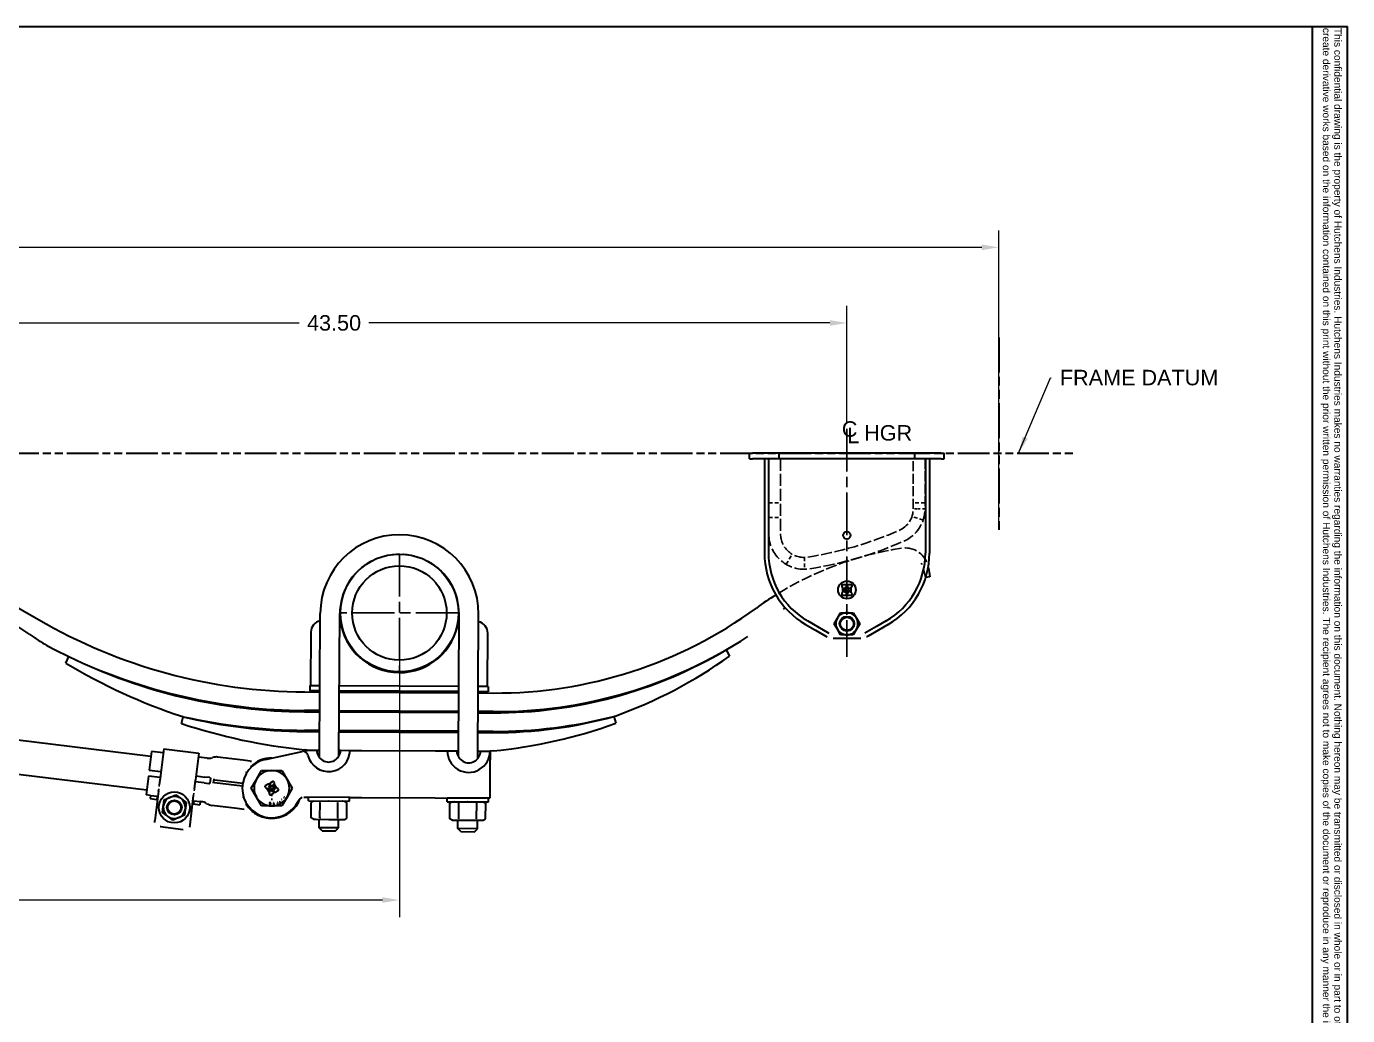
# Model space of a CAD drawing. Header units: inches. Extents: x 0 to 133, y 0 to 86.
# Drawn here: x 77.3 to 133.3, y 44 to 85.9 of the extents above; entities that cross this region are included whole.
import ezdxf
from ezdxf.enums import TextEntityAlignment as Align

# ---------------------------------------------------------------- set-up
doc = ezdxf.new("R2010")
doc.units = ezdxf.units.IN
doc.header["$LTSCALE"] = 4
doc.header["$MEASUREMENT"] = 0
for name, pattern in [('CHAIN', [0.7087, 0.4724, -0.0591, 0.1181, -0.0591]), ('DASHED', [0.2067, 0.1654, -0.0413]), ('DOUBLE_DASH_CHAIN', [1.2403, 0.6614, -0.0827, 0.1654, -0.0827, 0.1654, -0.0827])]:
    doc.linetypes.add(name, pattern=pattern)
for name, color, linetype, lineweight in [('Center Mark(Hutchens)', 7, 'Continuous', 25), ('Centerline(Hutchens)', 7, 'Continuous', 25), ('Dimensions(Hutchens)', 7, 'Continuous', 25), ('Hidden Edges(Hutchens)', 7, 'DASHED', 25), ('Phantom Lines(Hutchens)', 7, 'DOUBLE_DASH_CHAIN', 70), ('Sketch Geometry(Hutchens)', 7, 'Continuous', 35), ('Symbols(Hutchens)', 7, 'Continuous', 25), ('Visible Edges(Hutchens)', 7, 'Continuous', 35)]:
    doc.layers.add(name, color=color, linetype=linetype, lineweight=lineweight)
doc.styles.add('Hutchens .164', font='ARIAL.TTF')
doc.styles.add('Hutchens .180', font='ARIAL.TTF')
doc.dimstyles.new('HUTCHENS STD DIM X.XX', dxfattribs={"dimscale": 4, "dimtxt": 0.164, "dimasz": 0.18, "dimexe": 0.18, "dimexo": 0.0625, "dimgap": 0.09, "dimtad": 0, "dimtih": 1, "dimtoh": 1, "dimrnd": 1e-08, "dimzin": 4, "dimdsep": 46, "dimtxsty": 'Hutchens .164', "dimcen": 0.09, "dimclrd": 211, "dimclre": 211, "dimclrt": 7, "dimadec": 0, "dimazin": 1, "dimtfac": 0.762195, "dimtofl": 0, "dimtmove": 0, "dimatfit": 3, "dimfxl": 0, "dimtolj": 1, "dimtzin": 0, "dimlwd": 9, "dimlwe": 9, "dimarcsym": 0})
doc.dimstyles.new('HUTCHENS STD DIM X.XX$7', dxfattribs={"dimscale": 4, "dimtxt": 0.164, "dimasz": 0.18, "dimexe": 0.18, "dimexo": 0.0625, "dimgap": 0.09, "dimtad": 0, "dimtih": 1, "dimtoh": 1, "dimrnd": 1e-08, "dimzin": 4, "dimdsep": 46, "dimtxsty": 'Hutchens .164', "dimcen": 0.09, "dimclrd": 7, "dimclre": 211, "dimclrt": 7, "dimadec": 0, "dimazin": 1, "dimtfac": 0.762195, "dimtofl": 0, "dimtmove": 0, "dimatfit": 3, "dimfxl": 0, "dimtolj": 1, "dimtzin": 0, "dimlwd": 9, "dimlwe": 9, "dimarcsym": 0})

# ---------------------------------------------------------------- blocks, each defined once
blk = doc.blocks.new('Borders D-SIZE')
at = {"layer": 'Sketch Geometry(Hutchens)'}
for p, q in [((0.954, 21.48), (32.954, 21.48)), ((32.954, 21.48), (32.954, 0.512)), ((32.954, 21.48), (33.329, 21.48)), ((33.329, 3.887), (33.329, 21.48))]:
    blk.add_line(p, q, dxfattribs=at)
at = {"layer": 'Symbols(Hutchens)', "color": 7, "insert": (33.154, 21.464), "char_height": 0.077, "width": 17.58728, "attachment_point": 4, "rotation": 270, "line_spacing_factor": 0.944221, "style": 'Hutchens .180'}
blk.add_mtext('\\fArial|b0|i0;\\H0.0770;This confidential drawing is the property of Hutchens Industries. Hutchens Industries makes no warranties regarding the information on this document. Nothing hereon may be transmitted or disclosed in whole or in part to other parties. The recipient of this drawing agrees not use this information for manufacturing, nor will they modify, distribute, reverse engineer, or create derivative works based on the information contained on this print without the prior written permission of Hutchens Industries. The recipient agrees not to make copies of the document or reproduce in any manner the information in the document and to return it to Hutchens Industries upon request. Any use of this document is acceptance of the terms stated above. ', dxfattribs=at)
at = {"layer": 'Symbols(Hutchens)', "color": 7}
for tag, height, style, p in [('PART_NO', 0.164, 'Hutchens .164', (33.085, 2.887)), ('REV', 0.18, 'Hutchens .180', (33.085, 1.566)), ('SHTS_(TOTAL)', 0.164, 'Hutchens .164', (33.134, 0.645))]:
    blk.add_attdef(tag, text='', height=height, rotation=270, dxfattribs=dict(at, style=style)).set_placement(p, align=Align.MIDDLE_CENTER)
blk = doc.blocks.new('*D31')
at = {"layer": 'Defpoints', "color": 0, "linetype": 'Continuous'}
for p in [(43.929, 61.04), (93.104, 61.05), (93.104, 48.88)]:
    blk.add_point(p, dxfattribs=at)
at = {"layer": 'Dimensions(Hutchens)', "color": 211, "linetype": 'Continuous', "lineweight": 9}
for p, q in [((43.929, 60.79), (43.929, 48.16)), ((93.104, 60.8), (93.104, 48.16)), ((44.649, 48.88), (64.817, 48.88)), ((92.384, 48.88), (72.216, 48.88))]:
    blk.add_line(p, q, dxfattribs=at)
at = {"layer": 'Dimensions(Hutchens)', "color": 211, "linetype": 'Continuous'}
for points in [[(44.649, 49), (44.649, 48.76), (43.929, 48.88)], [(92.384, 49), (92.384, 48.76), (93.104, 48.88)]]:
    blk.add_solid(points, dxfattribs=at)
at = {"layer": 'Dimensions(Hutchens)', "color": 7, "linetype": 'Continuous', "lineweight": 9, "insert": (68.516, 48.88), "char_height": 0.656, "attachment_point": 5, "style": 'Hutchens .164'}
blk.add_mtext('\\A1;49.00 NOMINAL', dxfattribs=at)
blk = doc.blocks.new('*D38')
at = {"layer": 'Defpoints', "color": 0, "linetype": 'Continuous'}
for p in [(112.082, 73.346), (68.582, 68.786), (112.082, 68.858)]:
    blk.add_point(p, dxfattribs=at)
at = {"layer": 'Dimensions(Hutchens)', "color": 211, "linetype": 'Continuous', "lineweight": 9}
for p, q in [((68.582, 69.036), (68.582, 74.066)), ((112.082, 69.108), (112.082, 74.066)), ((69.302, 73.346), (88.853, 73.346)), ((111.362, 73.346), (91.811, 73.346))]:
    blk.add_line(p, q, dxfattribs=at)
at = {"layer": 'Dimensions(Hutchens)', "color": 211, "linetype": 'Continuous'}
for points in [[(69.302, 73.466), (69.302, 73.226), (68.582, 73.346)], [(111.362, 73.466), (111.362, 73.226), (112.082, 73.346)]]:
    blk.add_solid(points, dxfattribs=at)
at = {"layer": 'Dimensions(Hutchens)', "color": 7, "linetype": 'Continuous', "lineweight": 9, "insert": (90.332, 73.346), "char_height": 0.656, "attachment_point": 5, "style": 'Hutchens .164'}
blk.add_mtext('\\A1;43.50', dxfattribs=at)
blk = doc.blocks.new('*D39')
at = {"layer": 'Defpoints', "color": 0, "linetype": 'Continuous'}
for p in [(18.519, 76.553), (118.519, 64.393), (18.519, 58.906)]:
    blk.add_point(p, dxfattribs=at)
at = {"layer": 'Dimensions(Hutchens)', "color": 211, "linetype": 'Continuous', "lineweight": 9}
for p, q in [((18.519, 59.156), (18.519, 77.273)), ((118.519, 64.643), (118.519, 77.273)), ((19.239, 76.553), (62.809, 76.553)), ((117.799, 76.553), (74.229, 76.553))]:
    blk.add_line(p, q, dxfattribs=at)
at = {"layer": 'Dimensions(Hutchens)', "color": 211, "linetype": 'Continuous'}
for points in [[(19.239, 76.673), (19.239, 76.433), (18.519, 76.553)], [(117.799, 76.673), (117.799, 76.433), (118.519, 76.553)]]:
    blk.add_solid(points, dxfattribs=at)
at = {"layer": 'Dimensions(Hutchens)', "color": 7, "linetype": 'Continuous', "lineweight": 9, "insert": (68.519, 76.553), "char_height": 0.656, "attachment_point": 5, "style": 'Hutchens .164'}
blk.add_mtext('\\A1;100.00 REC CLEARANCE', dxfattribs=at)
blk = doc.blocks.new('CL HGR')
at = {"layer": 'Symbols(Hutchens)', "color": 7, "char_height": 0.164, "attachment_point": 5, "style": 'Hutchens .164'}
for s, insert in [('C', (0.029, -0.003)), ('L', (0.068, -0.07)), ('HGR', (0.437, -0.044))]:
    blk.add_mtext(s, dxfattribs=dict(at, insert=insert))

msp = doc.modelspace()

# ---------------------------------------------------------------- linework, layer by layer
at = {"layer": 'Center Mark(Hutchens)', "linetype": 'CHAIN', "ltscale": 0.954115}
for p, q in [((93.1039, 63.5512), (93.1039, 58.5497)), ((95.6047, 61.0504), (90.6031, 61.0504))]:
    msp.add_line(p, q, dxfattribs=at)
at = {"layer": 'Center Mark(Hutchens)', "linetype": 'CHAIN', "ltscale": 0.069341}
msp.add_line((87.6883, 53.6206), (87.6883, 53.1206), dxfattribs=at)
at = {"layer": 'Centerline(Hutchens)', "linetype": 'CHAIN', "ltscale": 0.954115}
msp.add_line((112.0819, 68.858), (112.0819, 59.1954), dxfattribs=at)
at = {"layer": 'Hidden Edges(Hutchens)', "ltscale": 0.771045}
for p, q in [((108.7694, 64.4056), (108.7694, 67.5931)), ((109.2694, 67.5931), (109.2694, 64.4056))]:
    msp.add_line(p, q, dxfattribs=at)
at = {"layer": 'Hidden Edges(Hutchens)', "ltscale": 0.642537}
for p, q in [((114.8944, 65.4681), (114.8944, 67.5931)), ((115.3944, 67.5931), (115.3944, 65.4681))]:
    msp.add_line(p, q, dxfattribs=at)
at = {"layer": 'Hidden Edges(Hutchens)', "ltscale": 0.237987}
for p, q in [((108.7694, 65.7181), (109.2694, 65.7181)), ((115.3944, 65.7181), (114.8944, 65.7181)), ((108.7694, 65.0931), (109.2694, 65.0931)), ((115.3151, 64.9866), (114.8415, 65.1471)), ((109.5034, 63.1159), (109.7587, 63.5458)), ((110.2781, 63.4056), (110.2824, 62.9056))]:
    msp.add_line(p, q, dxfattribs=at)
at = {"layer": 'Hidden Edges(Hutchens)', "ltscale": 0.070168}
msp.add_line((115.042, 65.4681), (114.8944, 65.4681), dxfattribs=at)
at = {"layer": 'Hidden Edges(Hutchens)', "ltscale": 0.167719}
msp.add_line((115.3944, 65.4681), (115.042, 65.4681), dxfattribs=at)
at = {"layer": 'Hidden Edges(Hutchens)', "ltscale": 0.758107}
msp.add_line((115.4116, 62.5549), (115.3302, 62.9268), dxfattribs=at)
at = {"layer": 'Hidden Edges(Hutchens)', "ltscale": 0.006372}
msp.add_line((115.425, 62.5569), (115.4116, 62.5549), dxfattribs=at)
at = {"layer": 'Hidden Edges(Hutchens)', "ltscale": 0.125298}
for p, q in [((82.8872, 53.4953), (82.9193, 53.7565)), ((84.376, 53.3124), (84.4081, 53.5736))]:
    msp.add_line(p, q, dxfattribs=at)
at = {"layer": 'Hidden Edges(Hutchens)', "ltscale": 0.005895}
msp.add_line((84.4081, 53.5736), (84.4093, 53.5839), dxfattribs=at)
at = {"layer": 'Hidden Edges(Hutchens)', "ltscale": 0.007043}
for p, q in [((88.6681, 52.8205), (88.6798, 52.8111)), ((88.0667, 52.3978), (88.0623, 52.4121)), ((88.336, 52.5166), (88.3284, 52.5295)), ((88.4595, 52.6179), (88.4686, 52.606))]:
    msp.add_line(p, q, dxfattribs=at)
at = {"layer": 'Hidden Edges(Hutchens)', "ltscale": 0.710992, "flags": 128}
msp.add_lwpolyline([(115.2614, 63.1136), (115.2372, 63.1565)], dxfattribs=at)
at = {"layer": 'Hidden Edges(Hutchens)', "ltscale": 0.179485, "flags": 128}
msp.add_lwpolyline([(115.2614, 63.1136), (115.2644, 63.1078)], dxfattribs=at)
at = {"layer": 'Hidden Edges(Hutchens)', "ltscale": 0.003079, "flags": 128}
msp.add_lwpolyline([(115.3302, 62.9268), (115.3301, 62.927)], dxfattribs=at)
at = {"layer": 'Hidden Edges(Hutchens)', "ltscale": 0.165288, "flags": 128}
msp.add_lwpolyline([(115.4602, 63.2308), (115.4646, 63.2214)], dxfattribs=at)
at = {"layer": 'Hidden Edges(Hutchens)', "ltscale": 0.700508}
for radius in [1, 1.5]:
    msp.add_arc((113.8944, 65.4681), radius, 293.63086, 0, dxfattribs=at)
at = {"layer": 'Hidden Edges(Hutchens)', "ltscale": 0.698453}
msp.add_arc((107.9319, 79.0958), 15.875, 279.04122, 293.63086, dxfattribs=at)
at = {"layer": 'Hidden Edges(Hutchens)', "ltscale": 0.784015}
msp.add_arc((110.2694, 64.4056), 1.5, 180, 279.04122, dxfattribs=at)
at = {"layer": 'Hidden Edges(Hutchens)', "ltscale": 0.696902}
msp.add_arc((110.2694, 64.4056), 1, 180, 279.04122, dxfattribs=at)
at = {"layer": 'Hidden Edges(Hutchens)', "ltscale": 0.720451}
msp.add_arc((107.9319, 79.0958), 16.375, 279.04122, 293.63086, dxfattribs=at)
at = {"layer": 'Hidden Edges(Hutchens)', "ltscale": 0.7545}
msp.add_arc((93.1037, 61.0149), 2.5312, 61.44667, 117.92828, dxfattribs=at)
at = {"layer": 'Hidden Edges(Hutchens)', "ltscale": 0.693347}
msp.add_arc((116.5135, 49.927), 14.03, 98.65063, 122.06143, dxfattribs=at)
at = {"layer": 'Hidden Edges(Hutchens)', "ltscale": 0.7777}
msp.add_arc((114.5537, 62.8087), 1, 24.96774, 98.65034, dxfattribs=at)
at = {"layer": 'Phantom Lines(Hutchens)', "lineweight": 35, "ltscale": 0.560011}
msp.add_line((118.5194, 72.7283), (118.5194, 64.3933), dxfattribs=at)
at = {"layer": 'Phantom Lines(Hutchens)', "lineweight": 35, "ltscale": 0.507841}
msp.add_line((16.0061, 67.8251), (121.8251, 67.8251), dxfattribs=at)
at = {"layer": 'Visible Edges(Hutchens)'}
for p, q in [((107.9569, 67.8251), (108.0819, 67.8251)), ((107.9569, 67.5931), (107.9569, 67.8251)), ((109.2069, 67.8251), (108.0819, 67.8251)), ((109.5819, 67.8251), (109.2069, 67.8251)), ((109.2069, 67.5931), (109.2069, 67.8251)), ((112.0507, 67.8251), (109.5819, 67.8251)), ((112.0819, 67.7938), (112.0507, 67.8251)), ((112.0507, 67.8251), (112.1132, 67.8251)), ((112.1132, 67.8251), (112.0819, 67.7938)), ((114.5819, 67.8251), (112.1132, 67.8251)), ((114.9569, 67.8251), (114.5819, 67.8251)), ((116.0819, 67.8251), (114.9569, 67.8251)), ((114.9569, 67.5931), (114.9569, 67.8251)), ((116.0819, 67.8251), (116.2069, 67.8251)), ((116.2069, 67.5931), (116.2069, 67.8251)), ((107.9569, 67.5931), (108.0819, 67.5931)), ((109.2069, 67.5931), (108.0819, 67.5931)), ((108.5819, 67.5931), (108.5819, 63.5931)), ((108.7549, 67.5931), (108.7549, 63.5931)), ((109.5819, 67.5931), (109.2069, 67.5931)), ((112.0507, 67.5931), (109.5819, 67.5931)), ((112.0507, 67.5931), (112.0819, 67.6243)), ((112.0507, 67.5931), (112.1132, 67.5931)), ((112.0819, 67.6243), (112.1132, 67.5931)), ((114.5819, 67.5931), (112.1132, 67.5931)), ((114.9569, 67.5931), (114.5819, 67.5931)), ((116.0819, 67.5931), (114.9569, 67.5931)), ((115.4089, 67.5931), (115.4089, 63.5931)), ((115.5819, 67.5931), (115.5819, 63.5931)), ((116.0819, 67.5931), (116.2069, 67.5931)), ((115.5417, 62.963), (115.5995, 62.5834)), ((111.8632, 62.2181), (111.8632, 62.1868)), ((112.0351, 62.2493), (111.8944, 62.2493)), ((112.0663, 62.1868), (112.0663, 62.2181)), ((112.0976, 62.2181), (112.0976, 62.1868)), ((112.2694, 62.2493), (112.1288, 62.2493)), ((112.3007, 62.1868), (112.3007, 62.2181)), ((115.5995, 62.5834), (115.425, 62.5569)), ((111.8632, 61.8743), (111.8632, 61.8431)), ((111.8944, 62.1556), (111.8992, 62.1556)), ((111.8992, 61.9056), (111.8944, 61.9056)), ((111.8944, 61.8118), (112.0351, 61.8118)), ((111.8992, 62.1556), (111.8992, 61.9056)), ((112.0242, 62.1556), (112.0351, 62.1556)), ((112.0242, 62.1491), (112.0242, 62.1556)), ((112.0242, 61.9056), (112.0242, 61.912)), ((112.0351, 61.9056), (112.0242, 61.9056)), ((112.0663, 61.8431), (112.0663, 61.8743)), ((112.0976, 61.8743), (112.0976, 61.8431)), ((112.1288, 62.1556), (112.1397, 62.1556)), ((112.1397, 61.9056), (112.1288, 61.9056)), ((112.1288, 61.8118), (112.2694, 61.8118)), ((112.1397, 62.1556), (112.1397, 62.1491)), ((112.1397, 61.912), (112.1397, 61.9056)), ((112.2647, 62.1556), (112.2694, 62.1556)), ((112.2647, 61.9056), (112.2647, 62.1556)), ((112.2694, 61.9056), (112.2647, 61.9056)), ((112.3007, 61.8431), (112.3007, 61.8743)), ((76.4722, 61.538), (77.7921, 60.7725)), ((77.4244, 60.1385), (76.2381, 60.9327)), ((89.7141, 54.9186), (89.7475, 61.0332)), ((90.5395, 54.988), (90.5725, 61.0287)), ((90.5986, 60.7254), (90.5708, 60.7255)), ((95.6019, 54.9604), (95.6349, 61.0011)), ((95.6332, 60.6979), (95.6054, 60.698)), ((96.4265, 54.882), (96.4599, 60.9966)), ((110.3319, 60.562), (110.7431, 60.3246)), ((110.4184, 60.7118), (110.8296, 60.4744)), ((111.5404, 60.5931), (111.6758, 60.8276)), ((111.6758, 60.3586), (111.5404, 60.5931)), ((111.6758, 60.8276), (111.8112, 61.0621)), ((111.8112, 61.0621), (112.0819, 61.0621)), ((112.0819, 61.0621), (112.3527, 61.0621)), ((112.3527, 61.0621), (112.4881, 60.8276)), ((112.4881, 60.8276), (112.6235, 60.5931)), ((112.6235, 60.5931), (112.4881, 60.3586)), ((113.7454, 60.7118), (113.3343, 60.4744)), ((113.8319, 60.562), (113.4208, 60.3246)), ((89.3494, 60.2322), (89.3371, 57.9822)), ((96.837, 57.9413), (96.8492, 60.1913)), ((110.7431, 60.3246), (111.1819, 60.0712)), ((110.8296, 60.4744), (111.3174, 60.1928)), ((111.1819, 60.0712), (111.2413, 60.037)), ((111.2413, 60.037), (111.2446, 60.0351)), ((112.6693, 59.9681), (111.4946, 59.9681)), ((111.8112, 60.1241), (111.6758, 60.3586)), ((112.0819, 60.1241), (111.8112, 60.1241)), ((112.3527, 60.1241), (112.0819, 60.1241)), ((112.4881, 60.3586), (112.3527, 60.1241)), ((113.3343, 60.4744), (112.8464, 60.1928)), ((112.9226, 60.037), (112.9193, 60.0351)), ((112.9819, 60.0712), (112.9226, 60.037)), ((113.4208, 60.3246), (112.9819, 60.0712)), ((106.9544, 59.4836), (107.1065, 59.2254)), ((78.956, 58.9304), (79.085, 59.2012)), ((89.3058, 57.9824), (89.3046, 57.7504)), ((89.3046, 57.7504), (89.7296, 57.7481)), ((89.3058, 57.9824), (89.7308, 57.98)), ((89.3355, 57.7002), (89.3358, 57.7502)), ((89.7296, 57.7481), (89.3358, 57.7502)), ((89.3371, 57.9822), (89.7308, 57.98)), ((90.5545, 57.7436), (95.617, 57.7159)), ((95.617, 57.7159), (90.5545, 57.7436)), ((90.5558, 57.9755), (95.6182, 57.9479)), ((90.5558, 57.9755), (95.6182, 57.9479)), ((96.442, 57.7114), (96.867, 57.7091)), ((96.8357, 57.7093), (96.442, 57.7114)), ((96.4432, 57.9434), (96.8682, 57.9411)), ((96.4432, 57.9434), (96.837, 57.9413)), ((96.8682, 57.9411), (96.867, 57.7091)), ((89.0855, 57.7016), (89.7293, 57.6981)), ((89.7293, 57.6981), (89.3355, 57.7002)), ((90.5543, 57.6936), (95.6167, 57.6659)), ((95.6167, 57.6659), (90.5543, 57.6936)), ((96.4417, 57.6614), (97.0854, 57.6579)), ((96.8354, 57.6593), (96.4417, 57.6614)), ((96.8354, 57.6593), (96.8357, 57.7093)), ((83.8676, 56.3602), (83.9326, 56.6531)), ((89.081, 56.8636), (89.7247, 56.8601)), ((89.725, 56.9101), (89.0812, 56.9136)), ((89.331, 56.8622), (89.3312, 56.9122)), ((89.7247, 56.8601), (89.331, 56.8622)), ((89.725, 56.9101), (89.3312, 56.9122)), ((90.5497, 56.8556), (95.6121, 56.828)), ((95.6121, 56.828), (90.5497, 56.8556)), ((95.6124, 56.878), (90.55, 56.9056)), ((95.6124, 56.878), (90.55, 56.9056)), ((96.4371, 56.8235), (97.0809, 56.82)), ((96.8309, 56.8213), (96.4371, 56.8235)), ((97.0812, 56.8699), (96.4374, 56.8735)), ((96.8311, 56.8713), (96.4374, 56.8735)), ((96.8309, 56.8213), (96.8311, 56.8713)), ((102.1953, 56.6682), (102.2757, 56.3797)), ((73.8806, 56.0425), (82.5653, 54.9754)), ((89.7204, 56.0721), (89.0767, 56.0756)), ((89.3264, 56.0242), (89.3267, 56.0742)), ((89.7204, 56.0721), (89.3267, 56.0742)), ((95.6078, 56.04), (90.5454, 56.0676)), ((95.6078, 56.04), (90.5454, 56.0676)), ((97.0766, 56.032), (96.4328, 56.0355)), ((96.8266, 56.0333), (96.4328, 56.0355)), ((96.8263, 55.9833), (96.8266, 56.0333)), ((89.0764, 56.0256), (89.7201, 56.0221)), ((89.7201, 56.0221), (89.3264, 56.0242)), ((90.5451, 56.0176), (95.6076, 55.99)), ((95.6076, 55.99), (90.5451, 56.0176)), ((96.4325, 55.9855), (97.0763, 55.982)), ((96.8263, 55.9833), (96.4325, 55.9855)), ((82.5909, 55.1844), (82.4927, 54.3849)), ((83.0872, 55.1234), (82.5909, 55.1844)), ((83.1083, 55.2951), (82.9688, 54.1596)), ((83.1083, 55.2951), (84.5971, 55.1122)), ((84.5971, 55.1122), (84.4576, 53.9766)), ((84.9442, 54.8952), (84.576, 54.9405)), ((85.1597, 54.916), (85.1794, 54.9224)), ((86.4802, 54.8098), (85.3949, 54.9431)), ((87.4255, 54.8427), (88.9835, 55.1777)), ((89.0462, 55.1912), (88.9835, 55.1777)), ((89.0462, 55.1912), (89.2596, 55.237)), ((89.1971, 55.2374), (89.0711, 55.2495)), ((89.1971, 55.2374), (89.2596, 55.237)), ((89.2596, 55.237), (89.6034, 55.2352)), ((89.6034, 55.2352), (89.7159, 55.2346)), ((90.5408, 55.2301), (90.6033, 55.2297)), ((90.6033, 55.2297), (91.0096, 55.2275)), ((91.0096, 55.2275), (91.5096, 55.2248)), ((91.5096, 55.2248), (94.6345, 55.2077)), ((91.5096, 55.2248), (94.6345, 55.2077)), ((94.6345, 55.2077), (95.1345, 55.205)), ((95.1345, 55.205), (95.5408, 55.2028)), ((95.5408, 55.2028), (95.6033, 55.2024)), ((96.4283, 55.1979), (96.5407, 55.1973)), ((96.5407, 55.1973), (96.947, 55.1951)), ((96.947, 55.1951), (96.9429, 54.4451)), ((97.072, 55.2055), (96.947, 55.1951)), ((96.947, 55.1951), (96.947, 55.1951)), ((73.705, 54.6132), (82.3896, 53.5462)), ((82.4927, 54.3849), (82.989, 54.3239)), ((86.7757, 54.7735), (86.4802, 54.8098)), ((86.8228, 54.5225), (86.7868, 54.5293)), ((87.0387, 53.9956), (87.2553, 54.3706)), ((87.2553, 54.3706), (87.6883, 54.3706)), ((87.6883, 54.3706), (88.1213, 54.3706)), ((88.1213, 54.3706), (88.3378, 53.9956)), ((96.9429, 54.4451), (96.9361, 53.1951)), ((82.4622, 54.1367), (82.364, 53.3373)), ((82.9585, 54.0758), (82.4622, 54.1367)), ((82.9678, 54.1521), (82.9205, 53.7668)), ((82.9688, 54.1596), (82.9678, 54.1521)), ((84.4093, 53.5839), (84.4567, 53.9691)), ((84.8155, 53.8476), (84.4473, 53.8929)), ((84.4576, 53.9766), (84.4567, 53.9691)), ((84.4778, 54.141), (84.846, 54.0957)), ((84.8155, 53.8476), (85.0253, 53.8218)), ((85.0558, 54.07), (84.846, 54.0957)), ((85.0439, 53.8195), (85.0253, 53.8218)), ((85.0439, 53.8195), (85.0525, 53.8185)), ((85.0558, 54.07), (85.0744, 54.0677)), ((85.083, 54.0666), (85.0744, 54.0677)), ((85.075, 53.8164), (85.1054, 54.0632)), ((85.2257, 54.0172), (85.2029, 53.8319)), ((86.4415, 53.7108), (85.2613, 53.8558)), ((85.2766, 53.9799), (86.4568, 53.8349)), ((86.6076, 54.3066), (86.6178, 54.2661)), ((86.8222, 53.6206), (87.0387, 53.9956)), ((87.608, 53.7908), (87.6233, 53.7644)), ((87.7413, 53.9038), (87.6195, 53.8335)), ((87.7837, 53.8209), (87.7878, 53.8232)), ((87.9094, 53.6031), (87.7837, 53.8209)), ((87.7992, 53.8659), (87.784, 53.8923)), ((88.3378, 53.9956), (88.5543, 53.6206)), ((82.5501, 53.3144), (82.364, 53.3373)), ((82.5501, 53.3144), (82.5336, 53.1804)), ((82.5501, 53.3144), (82.8292, 53.2801)), ((82.8872, 53.4953), (82.734, 52.2491)), ((82.8292, 53.2801), (82.8128, 53.1461)), ((82.8602, 53.2763), (82.8292, 53.2801)), ((83.1256, 53.1316), (83.3549, 53.2289)), ((83.3549, 53.2289), (83.3948, 53.2459)), ((83.3948, 53.2459), (83.6241, 53.3432)), ((83.6241, 53.3432), (83.823, 53.1932)), ((84.2229, 52.0662), (84.376, 53.3124)), ((86.4737, 53.2166), (86.4934, 53.2534)), ((87.0387, 53.2456), (86.8222, 53.6206)), ((87.2553, 52.8706), (87.0387, 53.2456)), ((87.4051, 53.6736), (87.4203, 53.6472)), ((87.5383, 53.7866), (87.4165, 53.7163)), ((87.463, 53.6357), (87.4671, 53.6381)), ((87.4671, 53.6381), (87.5929, 53.4203)), ((87.5754, 53.7006), (87.5848, 53.7061)), ((87.5874, 53.6798), (87.5754, 53.7006)), ((87.5773, 53.3752), (87.5926, 53.3488)), ((87.5962, 53.7487), (87.581, 53.7752)), ((87.5929, 53.4203), (87.5888, 53.4179)), ((87.6353, 53.3374), (87.757, 53.4077)), ((87.666, 53.7529), (87.6754, 53.7584)), ((87.6754, 53.7584), (87.6874, 53.7376)), ((87.7011, 53.4828), (87.6891, 53.5036)), ((87.7105, 53.4882), (87.7011, 53.4828)), ((87.7685, 53.4504), (87.7532, 53.4768)), ((87.7803, 53.4924), (87.7955, 53.466)), ((87.7892, 53.5613), (87.8012, 53.5406)), ((87.8012, 53.5406), (87.7917, 53.5351)), ((87.8382, 53.4546), (87.96, 53.5249)), ((87.9135, 53.6054), (87.9094, 53.6031)), ((87.9715, 53.5676), (87.9562, 53.594)), ((88.3378, 53.2456), (88.1213, 52.8706)), ((88.1828, 53.233), (88.1959, 53.222)), ((88.5543, 53.6206), (88.3378, 53.2456)), ((89.0498, 53.2382), (89.215, 53.2373)), ((90.9987, 53.2275), (89.215, 53.2373)), ((89.2416, 53.0806), (89.2424, 53.2371)), ((82.5336, 53.1804), (82.8128, 53.1461)), ((82.8128, 53.1461), (82.8438, 53.1423)), ((83.0595, 52.5941), (83.0899, 52.8414)), ((83.0899, 52.8414), (83.0952, 52.8844)), ((83.0952, 52.8844), (83.1256, 53.1316)), ((83.823, 53.1932), (83.8576, 53.1672)), ((83.8576, 53.1672), (84.0566, 53.0172)), ((84.0209, 52.727), (83.9905, 52.4797)), ((84.0262, 52.77), (84.0209, 52.727)), ((84.0566, 53.0172), (84.0262, 52.77)), ((84.3326, 52.9594), (84.3636, 52.9556)), ((84.3801, 53.0896), (84.3491, 53.0934)), ((84.3801, 53.0896), (84.3636, 52.9556)), ((84.3636, 52.9556), (84.6428, 52.9213)), ((84.3801, 53.0896), (84.6592, 53.0553)), ((84.6592, 53.0553), (84.6428, 52.9213)), ((84.7173, 53.0481), (84.6592, 53.0553)), ((84.9214, 52.9758), (84.9389, 52.9648)), ((86.2283, 52.7592), (85.143, 52.8925)), ((86.5237, 52.7229), (86.2283, 52.7592)), ((86.6302, 52.955), (86.5937, 52.9571)), ((87.6883, 52.8706), (87.2553, 52.8706)), ((87.6544, 52.9999), (87.5783, 52.9999)), ((87.5783, 52.9999), (87.5783, 52.9858)), ((87.5783, 52.9858), (87.6402, 52.9858)), ((87.6402, 52.9858), (87.5854, 52.8799)), ((87.5854, 52.8799), (87.6025, 52.8799)), ((87.6025, 52.8799), (87.6544, 52.9819)), ((87.6544, 52.9819), (87.6544, 52.9999)), ((88.1213, 52.8706), (87.6883, 52.8706)), ((87.746, 52.9781), (87.7479, 52.9672)), ((87.7479, 52.9672), (87.7693, 52.971)), ((87.7833, 52.8918), (87.7618, 52.888)), ((87.7618, 52.888), (87.764, 52.876)), ((87.764, 52.876), (87.8216, 52.8861)), ((87.7797, 53.001), (87.7675, 52.9988)), ((87.7693, 52.971), (87.7833, 52.8918)), ((87.7985, 52.8945), (87.7797, 53.001)), ((87.8195, 52.8982), (87.7985, 52.8945)), ((87.8216, 52.8861), (87.8195, 52.8982)), ((87.9386, 52.9334), (87.9379, 52.9331)), ((87.9379, 52.9331), (87.9444, 52.9191)), ((88.0522, 53.0498), (88.0129, 53.0271)), ((88.0129, 53.0271), (88.0202, 53.0145)), ((88.0202, 53.0145), (88.0595, 53.0372)), ((88.0595, 53.0372), (88.0522, 53.0498)), ((88.1959, 53.222), (88.1965, 53.2227)), ((88.2565, 53.1679), (88.2696, 53.1569)), ((88.3065, 53.2225), (88.2686, 53.1774)), ((88.2696, 53.1569), (88.3171, 53.2136)), ((88.3171, 53.2136), (88.3065, 53.2225)), ((89.2416, 53.0806), (90.9916, 53.0711)), ((89.3552, 52.3626), (89.3588, 53.0214)), ((89.4606, 53.0794), (89.3588, 53.0214)), ((89.7339, 52.3605), (89.7375, 53.0193)), ((90.4914, 52.3564), (90.495, 53.0152)), ((90.7726, 53.0723), (90.8737, 53.0131)), ((90.8701, 52.3543), (90.8737, 53.0131)), ((90.9916, 53.0711), (90.9924, 53.2276)), ((90.9987, 53.2275), (91.4987, 53.2248)), ((91.4987, 53.2248), (94.6236, 53.2078)), ((94.6236, 53.2078), (95.1236, 53.205)), ((96.9361, 53.1951), (95.1236, 53.205)), ((95.129, 53.0485), (95.1299, 53.205)), ((95.129, 53.0485), (96.879, 53.0389)), ((95.2426, 52.3305), (95.2462, 52.9893)), ((95.348, 53.0473), (95.2462, 52.9893)), ((95.6213, 52.3284), (95.6249, 52.9872)), ((96.3788, 52.3243), (96.3824, 52.9831)), ((96.66, 53.0401), (96.7611, 52.981)), ((96.7576, 52.3222), (96.7611, 52.981)), ((96.879, 53.0389), (96.8798, 53.1954)), ((82.7235, 52.1636), (82.734, 52.2491)), ((83.2585, 52.4442), (83.0595, 52.5941)), ((83.2931, 52.4181), (83.2585, 52.4442)), ((83.492, 52.2682), (83.2931, 52.4181)), ((83.7213, 52.3655), (83.492, 52.2682)), ((83.7612, 52.3824), (83.7213, 52.3655)), ((83.9905, 52.4797), (83.7612, 52.3824)), ((89.4564, 52.3034), (89.3552, 52.3626)), ((89.4564, 52.3034), (89.5442, 52.3029)), ((89.5442, 52.3029), (90.1123, 52.2998)), ((89.6979, 51.9396), (89.6999, 52.3021)), ((90.1123, 52.2998), (90.6805, 52.2967)), ((90.5229, 51.9351), (90.5248, 52.2976)), ((90.6805, 52.2967), (90.7683, 52.2963)), ((90.7683, 52.2963), (90.8701, 52.3543)), ((95.3438, 52.2713), (95.2426, 52.3305)), ((95.3438, 52.2713), (95.4317, 52.2708)), ((95.4317, 52.2708), (95.9998, 52.2677)), ((95.5853, 51.9075), (95.5873, 52.27)), ((95.9998, 52.2677), (96.5679, 52.2646)), ((96.4103, 51.903), (96.4123, 52.2655)), ((96.5679, 52.2646), (96.6558, 52.2642)), ((96.6558, 52.2642), (96.7576, 52.3222)), ((82.9717, 51.9961), (83.931, 51.8783)), ((84.2123, 51.9806), (84.2229, 52.0662)), ((90.5229, 51.9351), (89.6979, 51.9396)), ((89.8222, 51.8139), (89.6979, 51.9396)), ((89.8222, 51.8139), (90.3972, 51.8108)), ((90.3972, 51.8108), (90.5229, 51.9351)), ((96.4103, 51.903), (95.5853, 51.9075)), ((95.7096, 51.7818), (95.5853, 51.9075)), ((95.7096, 51.7818), (96.2846, 51.7787)), ((96.2846, 51.7787), (96.4103, 51.903))]:
    msp.add_line(p, q, dxfattribs=at)
at = {"layer": 'Visible Edges(Hutchens)', "flags": 128}
for points in [[(115.5331, 63.0105), (115.5335, 63.0085)], [(109.4612, 61.2732), (109.3784, 61.2128)], [(111.2446, 60.0351), (111.2481, 60.0331)], [(111.3174, 60.1928), (111.3195, 60.1892)], [(111.3409, 60.1152), (111.3425, 60.108)], [(112.823, 60.1152), (112.8214, 60.108)], [(112.8464, 60.1928), (112.8444, 60.1892)], [(112.9193, 60.0351), (112.9158, 60.0331)], [(86.7754, 54.4745), (86.7759, 54.4767)], [(86.7757, 54.7735), (86.8244, 54.7687)], [(87.2516, 54.8238), (87.2454, 54.8216)], [(85.0525, 53.8185), (85.061, 53.8175)], [(85.2766, 53.9799), (85.2695, 53.9859)], [(86.6076, 54.3066), (86.6145, 54.3174)], [(82.8872, 53.4953), (82.8955, 53.5631)], [(84.4093, 53.5839), (84.4083, 53.5756)], [(88.1971, 53.2612), (88.1964, 53.2603)], [(88.1989, 53.2358), (88.1991, 53.2364)], [(88.207, 53.2513), (88.2074, 53.2518)], [(88.2201, 53.2594), (88.2206, 53.2595)], [(88.2355, 53.2543), (88.2371, 53.2527)], [(88.2453, 53.2674), (88.2436, 53.2686)], [(88.2597, 53.2472), (88.2595, 53.2479)], [(86.5937, 52.9571), (86.5885, 52.9657)], [(86.5937, 52.9571), (86.5938, 52.9594)], [(87.7675, 52.9988), (87.7675, 52.9976)], [(87.898, 53.0208), (87.8977, 53.0198)], [(87.9005, 52.9887), (87.9011, 52.9875)], [(87.915, 52.9962), (87.9144, 52.9978)], [(87.9175, 53.0424), (87.9167, 53.042)], [(87.923, 53.0304), (87.9235, 53.0306)], [(87.9253, 52.9665), (87.9261, 52.9663)], [(87.9313, 52.9807), (87.9305, 52.9809)], [(87.9395, 53.0306), (87.9411, 53.0298)], [(87.9444, 52.9191), (87.9449, 52.9191)], [(87.9462, 53.0438), (87.9454, 53.0442)], [(87.9469, 52.9834), (87.9463, 52.9832)], [(87.9492, 52.9698), (87.95, 52.9702)], [(87.9535, 52.9368), (87.9531, 52.9366)], [(87.9575, 52.9233), (87.9591, 52.9241)], [(87.9606, 53.0055), (87.9607, 53.0052)], [(87.9635, 52.9985), (87.9632, 52.9979)], [(87.9683, 52.9879), (87.9692, 52.9856)], [(87.9768, 53.0091), (87.9759, 53.011)], [(87.9861, 52.9578), (87.9865, 52.9608)], [(88.0957, 53.1491), (88.0937, 53.1471)], [(88.0987, 53.1177), (88.0985, 53.1185)], [(88.1043, 53.1389), (88.105, 53.1395)], [(88.1065, 53.0765), (88.1088, 53.0739)], [(88.119, 53.087), (88.1181, 53.0881)], [(88.1258, 53.1407), (88.1265, 53.1402)], [(88.1454, 53.0619), (88.1437, 53.063)], [(88.1527, 53.1154), (88.1536, 53.1143)], [(88.1652, 53.1259), (88.1629, 53.1285)], [(88.1675, 53.0636), (88.1667, 53.063)], [(88.1729, 53.0846), (88.1732, 53.0838)], [(88.1761, 53.0534), (88.1781, 53.0554)], [(88.1965, 53.2227), (88.1965, 53.223)], [(88.253, 53.2086), (88.2532, 53.207)], [(88.2651, 53.2217), (88.265, 53.2226)], [(88.2686, 53.1774), (88.2685, 53.1787)], [(88.9729, 53.2264), (88.976, 53.2274)], [(89.5485, 53.0789), (89.5409, 53.0789)], [(89.7375, 53.0193), (89.7288, 53.0243)], [(90.1166, 53.0758), (90.1014, 53.0758)], [(90.495, 53.0152), (90.4776, 53.0202)], [(90.6847, 53.0727), (90.6771, 53.0727)], [(90.8737, 53.0131), (90.865, 53.0181)], [(95.4359, 53.0468), (95.4283, 53.0468)], [(95.6249, 52.9872), (95.6163, 52.9922)], [(96.004, 53.0437), (95.9888, 53.0437)], [(96.3824, 52.9831), (96.365, 52.9881)], [(96.5721, 53.0406), (96.5645, 53.0406)], [(96.7611, 52.981), (96.7525, 52.986)], [(86.8959, 52.6047), (86.8522, 52.6268)], [(86.8959, 52.6047), (86.8961, 52.6046)], [(89.3552, 52.3626), (89.3639, 52.3576)], [(89.5442, 52.3029), (89.5518, 52.303)], [(89.7339, 52.3605), (89.7513, 52.3555)], [(90.1123, 52.2998), (90.1275, 52.2999)], [(90.4914, 52.3564), (90.5001, 52.3514)], [(90.6805, 52.2967), (90.688, 52.2968)], [(95.2426, 52.3305), (95.2513, 52.3255)], [(95.4317, 52.2708), (95.4392, 52.2709)], [(95.6213, 52.3284), (95.6387, 52.3233)], [(95.9998, 52.2677), (96.0149, 52.2678)], [(96.3788, 52.3243), (96.3875, 52.3193)], [(96.5679, 52.2646), (96.5755, 52.2647)], [(82.9717, 51.9961), (82.9544, 51.9985)], [(84.2123, 51.9806), (84.2105, 51.9704)]]:
    msp.add_lwpolyline(points, dxfattribs=at)
at = {"layer": 'Visible Edges(Hutchens)'}
for centre, radius in [((112.0819, 64.3431), 0.1563), ((93.1039, 61.0504), 2.5), ((93.1039, 61.0504), 2), ((112.0819, 62.0306), 0.375), ((112.0819, 62.0306), 0.0781), ((112.0819, 60.5931), 0.3126), ((112.0819, 60.5931), 0.3125), ((112.0819, 60.5931), 0.28), ((83.5581, 52.8057), 0.6563), ((87.6883, 53.6206), 0.0781), ((83.5581, 52.8057), 0.3126), ((83.5581, 52.8057), 0.3125), ((83.5581, 52.8057), 0.28)]:
    msp.add_circle(centre, radius, dxfattribs=at)
for centre, radius, start, end in [((93.1037, 61.0149), 3.3562, 359.68747, 179.68747), ((112.0819, 63.5931), 3.5, 180, 240), ((112.0819, 63.5931), 3.327, 180, 240), ((112.0819, 63.5931), 3.327, 300, 0), ((112.0819, 63.5931), 3.5, 300, 0), ((93.1037, 61.0149), 2.5312, 117.92828, 179.68747), ((93.1037, 61.0149), 2.5312, 359.68747, 61.44667), ((111.8944, 62.2181), 0.0312, 90, 180), ((112.0351, 62.2181), 0.0312, 0, 90), ((112.1288, 62.2181), 0.0312, 90, 180), ((112.2694, 62.2181), 0.0313, 0, 90), ((116.5135, 49.927), 14.03, 122.06143, 126.10713), ((111.8944, 62.1868), 0.0313, 180, 270), ((111.8944, 61.8743), 0.0312, 90, 180), ((111.8944, 61.8431), 0.0313, 180, 270), ((112.0819, 62.0306), 0.117, 126.89406, 233.10594), ((111.9929, 62.1491), 0.0312, 306.89406, 0), ((111.9929, 61.912), 0.0312, 0, 53.10594), ((112.0351, 62.1868), 0.0312, 270, 0), ((112.0351, 61.8743), 0.0312, 0, 90), ((112.0351, 61.8431), 0.0312, 270, 0), ((112.1288, 62.1868), 0.0312, 180, 270), ((112.1288, 61.8743), 0.0312, 90, 180), ((112.1288, 61.8431), 0.0312, 180, 270), ((112.1709, 62.1491), 0.0312, 180, 233.10594), ((112.1709, 61.912), 0.0312, 126.89406, 180), ((112.0819, 62.0306), 0.117, 306.89406, 53.10594), ((112.2694, 62.1868), 0.0312, 270, 0), ((112.2694, 61.8743), 0.0313, 0, 90), ((112.2694, 61.8431), 0.0312, 270, 0), ((97.1878, 76.4222), 18.7646, 269.68751, 306.10715), ((89.2097, 80.4594), 22.7582, 239.8881, 269.68745), ((89.8493, 60.2294), 0.5, 101.95637, 179.68747), ((93.1039, 61.0504), 2.5263, 187.39359, 351.98135), ((96.3493, 60.194), 0.5, 359.68747, 77.41857), ((112.0819, 60.5931), 0.469, 150, 210), ((112.0819, 60.5931), 0.469, 90, 150), ((112.0819, 60.5931), 0.469, 30, 90), ((112.0819, 60.5931), 0.469, 330, 30), ((90.4924, 79.6923), 23.5186, 236.2448, 238.35576), ((97.1878, 76.4222), 19.5526, 269.68751, 303.15232), ((112.0819, 60.5931), 0.469, 210, 270), ((112.0819, 60.5931), 0.469, 270, 330), ((89.2097, 80.4594), 23.5462, 241.99481, 244.53286), ((97.1859, 76.062), 19.2423, 269.68747, 300.50785), ((91.4203, 79.5746), 24.1152, 238.87771, 251.86733), ((89.2097, 80.4594), 23.5462, 244.54244, 269.68745), ((89.2069, 79.9432), 23.0799, 243.99769, 269.68745), ((95.6641, 75.1694), 19.625, 289.60609, 305.66545), ((89.2098, 80.4594), 24.3842, 257.45953, 257.50124), ((89.1986, 78.4236), 22.3983, 256.40194, 269.68739), ((89.2098, 80.4594), 24.3842, 257.50124, 269.68731), ((97.1781, 74.6586), 18.6769, 269.68767, 285.58279), ((97.1858, 76.062), 20.0303, 269.68747, 284.4831), ((97.1858, 76.062), 20.0303, 284.4831, 284.64285), ((91.6476, 80.0634), 24.9473, 251.82898, 264.07216), ((95.1711, 75.7478), 20.63, 275.28699, 290.14427), ((85.0052, 55.3915), 0.5, 262.99548, 288.0032), ((85.334, 54.4469), 0.5, 82.99548, 108.0032), ((88.9823, 54.9495), 0.25, 14.16498, 75.17066), ((90.1033, 55.2324), 0.9063, 194.16498, 359.68747), ((90.1033, 55.2324), 0.5, 179.68747, 359.68747), ((96.0408, 55.2001), 0.9063, 179.68747, 359.68747), ((96.0408, 55.2001), 0.5, 179.68747, 359.68747), ((87.6883, 53.6206), 1.25, 102.13539, 335.06315), ((87.6883, 53.6206), 1.28, 89.70613, 134.76894), ((87.6883, 53.6206), 0.75, 90, 150), ((87.6883, 53.6206), 0.75, 30, 90), ((87.6883, 53.6206), 0.75, 150, 210), ((87.5539, 53.7595), 0.0313, 30, 120), ((87.6351, 53.8064), 0.0313, 120, 210), ((87.7569, 53.8767), 0.0313, 30, 120), ((87.7721, 53.8503), 0.0313, 300, 30), ((87.6883, 53.6206), 0.75, 330, 30), ((83.5581, 52.8057), 0.4695, 115.63998, 170.35098), ((83.5581, 52.8057), 0.4695, 55.63998, 110.35098), ((87.6883, 53.6206), 0.75, 210, 270), ((87.4321, 53.6892), 0.0313, 120, 210), ((87.4474, 53.6628), 0.0313, 210, 300), ((87.6883, 53.6206), 0.117, 149.5768, 270.4232), ((87.6044, 53.3909), 0.0312, 120, 210), ((87.5692, 53.7331), 0.0313, 300, 30), ((87.6196, 53.3645), 0.0312, 210, 300), ((87.6504, 53.78), 0.0312, 210, 300), ((87.6883, 53.6206), 0.117, 329.5768, 90.4232), ((87.6883, 53.6206), 0.75, 270, 330), ((87.7262, 53.4612), 0.0312, 30, 120), ((87.7414, 53.4348), 0.0313, 300, 30), ((87.8074, 53.5081), 0.0312, 120, 210), ((87.8226, 53.4816), 0.0312, 210, 300), ((87.9291, 53.5784), 0.0312, 30, 120), ((87.9444, 53.552), 0.0312, 300, 30), ((83.5581, 52.8057), 0.4695, 175.63998, 230.35098), ((83.5581, 52.8057), 0.4695, 295.63998, 350.35098), ((83.5581, 52.8057), 0.4695, 355.63998, 50.35098), ((84.6563, 52.5519), 0.5, 57.98776, 82.99548), ((85.204, 53.3888), 0.5, 237.98776, 262.99548), ((87.6883, 53.6206), 1.28, 211.22203, 339.97466), ((89.0484, 52.9882), 0.25, 107.59569, 155.06315), ((83.5581, 52.8057), 0.4695, 235.63998, 290.35098)]:
    msp.add_arc(centre, radius, start, end, dxfattribs=at)

# ---------------------------------------------------------------- block references
at = {"xscale": 4, "yscale": 4, "zscale": 4}
for name, p in [('Borders D-SIZE', (0, 0)), ('CL HGR', (112.0819, 68.858))]:
    msp.add_blockref(name, p, dxfattribs=at)

# ---------------------------------------------------------------- texts
at = {"layer": 'Symbols(Hutchens)', "color": 7, "insert": (124.4719, 71.0273), "char_height": 0.656, "width": 6.722, "attachment_point": 5, "style": 'Hutchens .164'}
msp.add_mtext('{FRAME DATUM}', dxfattribs=at)

# ---------------------------------------------------------------- dimensions: what is measured, and where the dimension line sits
at = {"layer": 'Dimensions(Hutchens)', "color": 211, "linetype": 'Continuous', "lineweight": 9}
dim = msp.add_linear_dim(base=(18.5194, 76.5533), p1=(118.5194, 64.3933), p2=(18.5194, 58.9056), text='<> REC CLEARANCE', dimstyle='HUTCHENS STD DIM X.XX', override={"dimtih": 0, "dimtoh": 0, "dimdec": 2, "dimtp": 0, "dimtm": 0, "dimtdec": 2, "dimatfit": 2}, dxfattribs=at)
dim.commit()
dim.dimension.update_dxf_attribs({"geometry": '*D39', "text_midpoint": (68.5194, 76.5533), "dimtype": 160})
dim = msp.add_linear_dim(base=(112.0819, 73.3458), p1=(68.5819, 68.7858), p2=(112.0819, 68.858), dimstyle='HUTCHENS STD DIM X.XX', override={"dimtih": 0, "dimtoh": 0, "dimdec": 2, "dimtp": 0, "dimtm": 0, "dimtdec": 2, "dimatfit": 2}, dxfattribs=at)
dim.commit()
dim.dimension.update_dxf_attribs({"geometry": '*D38', "text_midpoint": (90.3319, 73.3458), "dimtype": 160})
dim = msp.add_linear_dim(base=(93.1039, 48.8802), p1=(43.9288, 61.0402), p2=(93.1039, 61.0504), angle=180, text='<> NOMINAL', dimstyle='HUTCHENS STD DIM X.XX', override={"dimtih": 0, "dimtoh": 0, "dimdec": 2, "dimlfac": 0.996439, "dimtp": 0, "dimtm": 0, "dimtdec": 2, "dimatfit": 2}, dxfattribs=at)
dim.commit()
dim.dimension.update_dxf_attribs({"geometry": '*D31', "text_midpoint": (68.5163, 48.8802), "dimtype": 160})

# ---------------------------------------------------------------- leaders
at = {"layer": 'Symbols(Hutchens)', "color": 7, "linetype": 'Continuous', "lineweight": 9, "annotation_type": 0, "has_hookline": 1, "hookline_direction": 0, "text_width": 6.5757}
msp.add_leader([(119.3624, 67.8251), (120.7172, 71.0273), (120.7509, 71.0273)], dimstyle='HUTCHENS STD DIM X.XX$7', override={"dimtad": 0}, dxfattribs=at)

doc.saveas('drawing.dxf')
